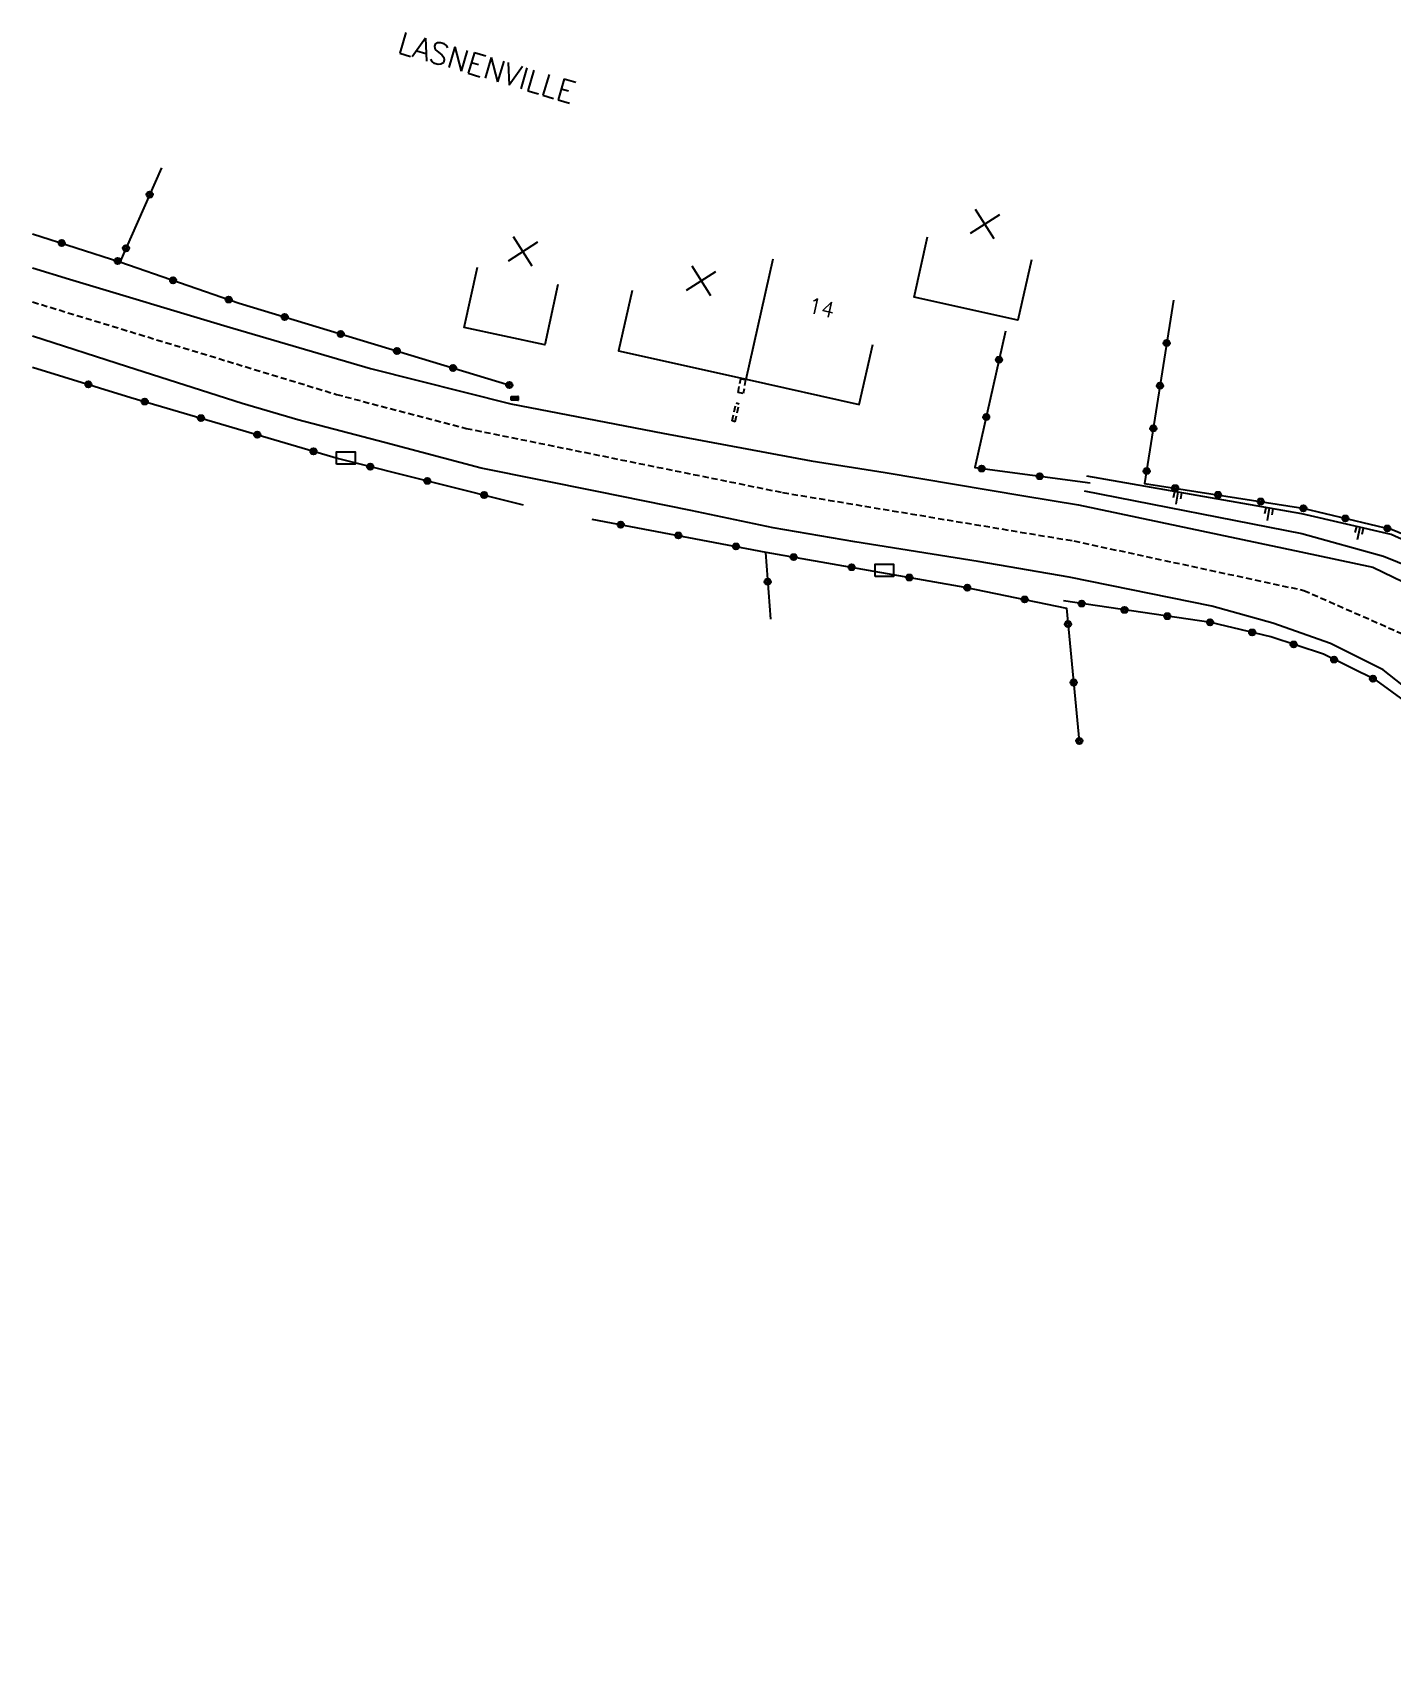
# Model space of a CAD drawing. Header units: millimetres. Extents: x 267000 to 268000, y 120141 to 120937.
# Drawn here: x 267000 to 267110, y 120518.2 to 120649.7 of the extents above; entities that cross this region are included whole.
import ezdxf
from ezdxf.enums import TextEntityAlignment as Align

# ---------------------------------------------------------------- set-up
doc = ezdxf.new("R2010")
doc.units = ezdxf.units.MM
doc.linetypes.add('DASHED', pattern=[0.75, 0.5, -0.25])
doc.layers.get('0').update_dxf_attribs({"linetype": 'CONTINUOUS'})
for name, color, linetype in [('W0001', 6, 'DASHED'), ('W0008', 7, 'CONTINUOUS'), ('W0100', 7, 'CONTINUOUS'), ('W0112', 1, 'DASHED'), ('W0211', 2, 'CONTINUOUS'), ('W0322', 7, 'CONTINUOUS'), ('W0400', 7, 'CONTINUOUS'), ('W0989', 7, 'CONTINUOUS'), ('W0991', 7, 'CONTINUOUS'), ('W1102', 7, 'CONTINUOUS'), ('W1471', 7, 'CONTINUOUS')]:
    doc.layers.add(name, color=color, linetype=linetype)
doc.styles.get("Standard").update_dxf_attribs({"font": 'romans.shx', "width": 0.85})

# ---------------------------------------------------------------- blocks, each defined once
blk = doc.blocks.new('t211o')
at = {"color": 0, "linetype": 'Continuous'}
for p, q in [((-0.29, 0.5), (-0.29, 0)), ((0, 1), (0, 0)), ((0.29, 0.5), (0.29, 0))]:
    blk.add_line(p, q, dxfattribs=at)
blk = doc.blocks.new('t322o')
at = {"color": 0, "linetype": 'Continuous'}
for radius in [0.25, 0.15]:
    blk.add_circle((0, 0), radius, dxfattribs=at)
blk = doc.blocks.new('T400')
for p, q in [((-0.15, 0.3), (0.15, 0.3)), ((-0.15, -0.25), (-0.15, 0.3)), ((-0.15, 0.15), (0.15, 0.15)), ((-0.15, 0), (0.15, 0)), ((0.15, 0.3), (0.15, -0.25)), ((-0.15, -0.15), (0.15, -0.15)), ((-0.15, -0.25), (-0.15, -0.3)), ((-0.15, -0.3), (0.15, -0.3)), ((0.15, -0.3), (0.15, -0.25))]:
    blk.add_line(p, q)
blk = doc.blocks.new('t991o')
at = {"color": 0, "linetype": 'Continuous'}
for p, q in [((-1, 1), (1, -1)), ((-1, -1), (1, 1))]:
    blk.add_line(p, q, dxfattribs=at)
blk = doc.blocks.new('T1471')
at = {"color": 0, "linetype": 'Continuous', "flags": 128}
blk.add_lwpolyline([(-0.75, -0.5), (-0.75, 0.5), (0.75, 0.5), (0.75, -0.5), (-0.75, -0.5)], dxfattribs=at)

msp = doc.modelspace()

# ---------------------------------------------------------------- linework, layer by layer
at = {"layer": 'W0001'}
for points in [[(267000, 120627.86), (267024.59, 120620.37), (267035.1, 120617.62), (267060.7, 120612.43), (267084.26, 120608.51)], [(267084.26, 120608.51), (267102.87, 120604.51), (267111.06, 120600.9), (267117.47, 120597.22), (267121.77, 120594.61)]]:
    msp.add_lwpolyline(points, dxfattribs=at)
at = {"layer": 'W0008'}
for points in [[(267000, 120630.61), (267003, 120629.7), (267015.75, 120625.86), (267027.35, 120622.46), (267038.7, 120619.6), (267051, 120617.24), (267063.01, 120615), (267069, 120614.04), (267080.22, 120612.15), (267084.65, 120611.44)], [(267083.88, 120605.58), (267076.54, 120606.84), (267066.56, 120608.43), (267059.94, 120609.57), (267053.27, 120610.96), (267045.69, 120612.5), (267036.31, 120614.4), (267028.48, 120616.47), (267021.48, 120618.3), (267016.96, 120619.64), (267007.7, 120622.6), (267000, 120625.09)], [(267084.65, 120611.44), (267102.63, 120607.63), (267108.46, 120606.39), (267114.2, 120603.61), (267118.26, 120601.66), (267123.44, 120601.3), (267126.21, 120601.5), (267128.97, 120602.04), (267131.21, 120602.84), (267148.09, 120610.65), (267155.95, 120613.76), (267165.01, 120616.39), (267173.78, 120618.11), (267174.54, 120618.14)], [(267134.18, 120518.36), (267132.45, 120518.21), (267130.04, 120527.39), (267127.16, 120538.56), (267124.94, 120547.03), (267125.69, 120552.7), (267123.62, 120563.54), (267121.7, 120573.85), (267119.89, 120582.91), (267118.11, 120588.32), (267116.38, 120591.59), (267113.03, 120595.14), (267109.3, 120598.08), (267105.03, 120600.22), (267100.38, 120601.86), (267095.44, 120603.22), (267083.88, 120605.58)]]:
    msp.add_lwpolyline(points, dxfattribs=at)
at = {"layer": 'W0100'}
for points in [[(267080.84, 120631.26), (267079.75, 120626.38), (267071.35, 120628.25), (267072.44, 120633.13)], [(267042.51, 120629.27), (267041.45, 120624.38), (267034.94, 120625.79), (267036.01, 120630.68)], [(267048.52, 120628.78), (267047.42, 120623.9), (267057.74, 120621.59), (267066.9, 120619.54), (267067.99, 120624.42)]]:
    msp.add_lwpolyline(points, dxfattribs=at)
at = {"layer": 'W0112'}
for p, q in [((267057.11, 120620.52), (267057.31, 120621.64)), ((267057.31, 120621.64), (267057.71, 120621.57)), ((267056.86, 120618.15), (267057.19, 120619.57)), ((267057.19, 120619.57), (267056.95, 120619.66))]:
    msp.add_line(p, q, dxfattribs=at)
for points in [[(267057.71, 120621.57), (267057.51, 120620.45), (267057.11, 120620.52)], [(267056.86, 120618.15), (267056.62, 120618.24), (267056.95, 120619.66)]]:
    msp.add_lwpolyline(points, dxfattribs=at)
at = {"layer": 'W0211'}
for points in [[(267124.9, 120603.02), (267123.39, 120603.74), (267119.86, 120604.65), (267119.81, 120604.68), (267115.02, 120606.74), (267109.94, 120609.04), (267102.72, 120610.7), (267085.33, 120613.76)], [(267085.11, 120612.57), (267102.73, 120609.11), (267109.32, 120607.28), (267115.12, 120604.94), (267118.56, 120603.31), (267124.95, 120602.57)]]:
    msp.add_lwpolyline(points, dxfattribs=at)
at = {"layer": 'W0322'}
for p, q in [((267010.45, 120638.71), (267007.06, 120631.07)), ((267059.33, 120607.58), (267059.71, 120602.18))]:
    msp.add_line(p, q, dxfattribs=at)
for points in [[(267000, 120633.38), (267007.08, 120631.11), (267016.73, 120627.75), (267038.63, 120621.11)], [(267092.33, 120627.99), (267090, 120613.17), (267102.79, 120611.17), (267110.02, 120609.43), (267115.25, 120607.27), (267119.91, 120605.33), (267124.01, 120604.22), (267129.46, 120605.4), (267131.55, 120606.2)], [(267078.74, 120625.49), (267076.26, 120614.44), (267085.59, 120613.21)], [(267000, 120622.57), (267007.95, 120620.13), (267024.76, 120615.17), (267039.71, 120611.43)], [(267045.27, 120610.28), (267059.35, 120607.6), (267075.45, 120604.76), (267083.67, 120603.07), (267084.71, 120592.31)], [(267117.68, 120587.13), (267115.44, 120591.19), (267112.33, 120594.61), (267108.73, 120597.23), (267104.47, 120599.33), (267100.22, 120600.74), (267095.36, 120601.91), (267083.44, 120603.65)]]:
    msp.add_lwpolyline(points, dxfattribs=at)
at = {"layer": 'W1102'}
msp.add_line((267057.74, 120621.59), (267059.93, 120631.34), dxfattribs=at)

# ---------------------------------------------------------------- block references
at = {"layer": 'W0211'}
for p, rotation in [((267092.72, 120612.46), 170.0192176412745), ((267100.11, 120611.16), 170.0192176412745), ((267107.44, 120609.61), 167.0993486663424)]:
    msp.add_blockref('t211o', p, dxfattribs=dict(at, rotation=rotation))
at = {"layer": 'W0322'}
for p, rotation in [((267009.48, 120636.54), 246.1030414854729), ((267002.37, 120632.62), 342.1967505923913), ((267007.56, 120632.2), 246.1030414854729), ((267006.89, 120631.17), 342.1967505923913), ((267011.38, 120629.61), 340.7986847969305), ((267015.87, 120628.05), 340.7986847969305), ((267020.4, 120626.64), 343.145609283383), ((267024.95, 120625.26), 343.145609283383), ((267029.49, 120623.88), 343.145609283383), ((267091.78, 120624.53), 261.0946920774043), ((267078.22, 120623.17), 257.3198117315213), ((267034.04, 120622.51), 343.145609283383), ((267004.53, 120621.18), 342.9420344376525), ((267038.59, 120621.13), 343.145609283383), ((267091.24, 120621.07), 261.0946920774043), ((267009.08, 120619.79), 343.5599896409125), ((267013.63, 120618.45), 343.5599896409125), ((267077.18, 120618.54), 257.3198117315213), ((267090.7, 120617.62), 261.0946920774043), ((267018.19, 120617.11), 343.5599896409125), ((267022.74, 120615.76), 343.5599896409125), ((267027.33, 120614.52), 345.9618799571566), ((267031.94, 120613.37), 345.9618799571566), ((267076.8, 120614.37), 352.4874286045535), ((267081.51, 120613.75), 352.4874286045535), ((267090.16, 120614.16), 261.0946920774043), ((267036.55, 120612.22), 345.9618799571566), ((267092.47, 120612.78), 351.096650373114), ((267095.93, 120612.24), 351.096650373114), ((267099.39, 120611.7), 351.096650373114), ((267102.85, 120611.15), 346.4644209842207), ((267047.6, 120609.83), 349.2455557461541), ((267106.25, 120610.33), 346.4644209842207), ((267109.65, 120609.52), 346.4644209842207), ((267052.27, 120608.95), 349.2455557461541), ((267056.93, 120608.06), 349.2455557461541), ((267061.6, 120607.2), 350.0015408147153), ((267066.28, 120606.38), 350.0015408147153), ((267070.96, 120605.55), 350.0015408147153), ((267059.5, 120605.21), 273.9499681526964), ((267075.64, 120604.72), 348.3820300751397), ((267080.29, 120603.77), 348.3820300751397), ((267084.91, 120603.44), 171.6880141562237), ((267088.37, 120602.93), 171.6880141562237), ((267083.79, 120601.78), 275.5370747578925), ((267091.83, 120602.42), 171.6880141562237), ((267095.29, 120601.92), 171.6880141562237), ((267098.7, 120601.1), 166.4395640729131), ((267102.06, 120600.13), 161.7307973428219), ((267105.33, 120598.91), 153.753465375258), ((267084.25, 120597.05), 275.5370747578925), ((267108.47, 120597.36), 153.753465375258), ((267084.71, 120592.32), 275.5370747578925)]:
    msp.add_blockref('t322o', p, dxfattribs=dict(at, rotation=rotation))
at = {"layer": 'W0400', "rotation": 90}
msp.add_blockref('T400', (267039.03, 120620.05), dxfattribs=at)
at = {"layer": 'W0991'}
for p, rotation in [((267077.07, 120634.15), 167.4417612544402), ((267039.68, 120631.93), 167.7502230393079), ((267054.11, 120629.57), 347.3605872846351)]:
    msp.add_blockref('t991o', p, dxfattribs=dict(at, rotation=rotation))
at = {"layer": 'W1471'}
for p in [(267025.35, 120615.23), (267068.93, 120606.13)]:
    msp.add_blockref('T1471', p, dxfattribs=at)

# ---------------------------------------------------------------- texts
at = {"layer": 'W0989'}
msp.add_text('LASNENVILLE', height=1.75, rotation=343.649, dxfattribs=at).set_placement((267036.77, 120646.83), align=Align.MIDDLE)
at = {"layer": 'W0991'}
msp.add_text('14', height=1.25, rotation=347.3984, dxfattribs=at).set_placement((267063.85, 120627.39), align=Align.MIDDLE)

doc.saveas('drawing.dxf')
